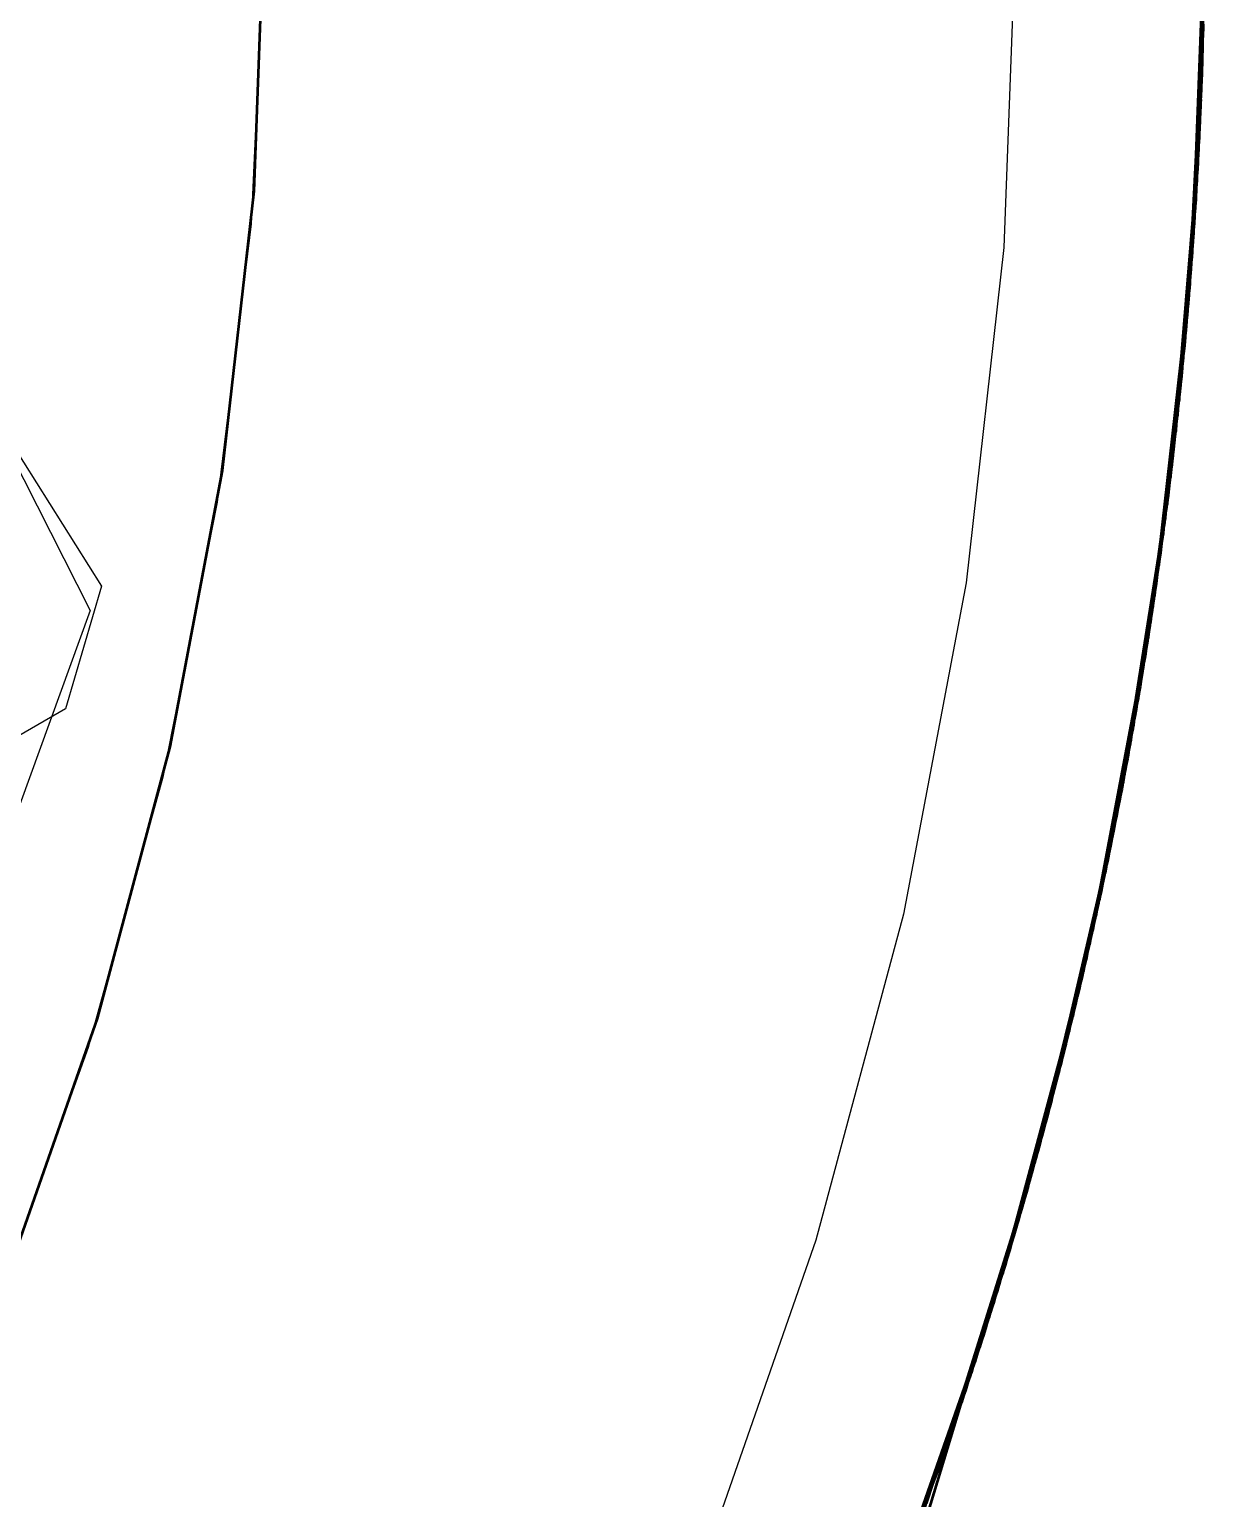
# Model space of a CAD drawing. Header units: millimetres. Extents: x 0 to 420, y 0 to 297.
# Drawn here: x 198.25 to 199.5, y 265.31 to 266.873 of the extents above; entities that cross this region are included whole.
import ezdxf

# ---------------------------------------------------------------- set-up
doc = ezdxf.new("R2010")
doc.units = ezdxf.units.MM
doc.linetypes.add('DASHED', pattern=[1.524, 1.27, -0.254])
doc.layers.add('HIDDEN', color=8, linetype='DASHED', lineweight=25)
doc.layers.add('VISIBLE', color=7, linetype='CONTINUOUS', lineweight=50)

msp = doc.modelspace()

# ---------------------------------------------------------------- linework, layer by layer
at = {"layer": 'HIDDEN'}
for points in [[(199.49662, 267.18387), (199.49825, 266.86772)], [(199.49702, 267.1725), (199.49794, 266.85635)], [(199.49704, 267.17024), (199.49791, 266.86227)], [(199.49723, 267.16636), (199.49776, 266.8502)], [(199.49778, 267.14886), (199.4972, 266.83271)], [(199.4976, 267.155), (199.49741, 266.83885)], [(199.49757, 267.15392), (199.49743, 266.84588)], [(199.49815, 267.13195), (199.49463, 266.77063)], [(199.49827, 267.13134), (199.49658, 266.81519)], [(199.49811, 267.1375), (199.49681, 266.82135)], [(199.49805, 267.13744), (199.4969, 266.82939)], [(199.49796, 267.14271), (199.49699, 266.82655)], [(199.49769, 267.14353), (199.49734, 266.86666)], [(199.4987, 267.11383), (199.4959, 266.79768)], [(199.49856, 267.11998), (199.49615, 266.80383)], [(199.49847, 267.12119), (199.49631, 266.81303)], [(199.49843, 267.12519), (199.49635, 266.80904)], [(199.49837, 267.12492), (199.49645, 266.81514)], [(199.49813, 267.12734), (199.49691, 266.8583)], [(199.49885, 267.10768), (199.49566, 266.79154)], [(199.49878, 267.09838), (199.49567, 266.79665)], [(199.49876, 267.10863), (199.49581, 266.79863)], [(199.49919, 267.09017), (199.49489, 266.77405)], [(199.49909, 267.09207), (199.49516, 266.78441)], [(199.49907, 267.09632), (199.49517, 266.78019)], [(199.49948, 267.07266), (199.49407, 266.75655)], [(199.49938, 267.0788), (199.49437, 266.76269)], [(199.49936, 267.0758), (199.49442, 266.76791)], [(199.49907, 267.08206), (199.49509, 266.78847)], [(199.4997, 267.05516), (199.49319, 266.73907)], [(199.49963, 267.0613), (199.49351, 266.7452)], [(199.49959, 267.05943), (199.49363, 266.75153)], [(199.49932, 267.0657), (199.49451, 266.7803)], [(199.49815, 267.06351), (199.49649, 266.85019)], [(199.49985, 267.03763), (199.49224, 266.72157)], [(199.49981, 267.04379), (199.49258, 266.72772)], [(199.49975, 267.04302), (199.49278, 266.735)], [(199.49951, 267.04912), (199.49393, 266.77224)], [(199.49996, 267.02012), (199.49124, 266.70408)], [(199.49994, 267.02627), (199.4916, 266.71022)], [(199.49987, 267.02674), (199.49188, 266.71867)], [(199.4999, 267.03148), (199.49189, 266.71542)], [(199.49964, 267.0329), (199.49334, 266.76391)], [(199.49999, 267.00876), (199.49055, 266.69274)], [(199.49999, 267.01397), (199.49087, 266.69794)], [(199.49993, 267.01015), (199.49094, 266.70231)], [(199.49992, 267.01419), (199.49111, 266.70425)], [(199.49972, 267.0163), (199.49277, 266.75583)], [(199.3, 266.99999), (199.28658, 266.64129)], [(199.3, 266.99999), (199.28658, 266.64129)], [(199.5, 266.99999), (199.48602, 266.62634)], [(199.48602, 266.62634), (199.5, 266.99999)], [(199.4861, 266.62836), (199.5, 266.99992)], [(199.5, 266.99645), (199.48978, 266.68046)], [(199.49994, 266.99759), (199.49013, 266.68806)], [(199.5, 267.0026), (199.49017, 266.6866)], [(199.49996, 266.97894), (199.48863, 266.66298)], [(199.49998, 266.98508), (199.48904, 266.66911)], [(199.4999, 266.98132), (199.48914, 266.67363)], [(199.49973, 266.98761), (199.48993, 266.68593)], [(198.49984, 266.96428), (198.48606, 266.66632)], [(199.49985, 266.96143), (199.48742, 266.64552)], [(199.4999, 266.96757), (199.48786, 266.65165)], [(199.49982, 266.96491), (199.48805, 266.65728)], [(199.49967, 266.97123), (199.48917, 266.6778)], [(199.49968, 266.94391), (199.48614, 266.62804)], [(199.49975, 266.95006), (199.4866, 266.63418)], [(199.49967, 266.94853), (199.48689, 266.64076)], [(199.49954, 266.95469), (199.48842, 266.66974)], [(199.49833, 266.95281), (199.49359, 266.79478)], [(199.49946, 266.9264), (199.48481, 266.61058)], [(199.49955, 266.93255), (199.48529, 266.61671)], [(199.49948, 266.93227), (199.48568, 266.62443)], [(199.49937, 266.93846), (199.48764, 266.66147)], [(199.49928, 266.91504), (199.48391, 266.59925)], [(199.49937, 266.92025), (199.48434, 266.60445)], [(199.49923, 266.91571), (199.48442, 266.60805)], [(199.49914, 266.92182), (199.48689, 266.65342)], [(199.49895, 266.89751), (199.48248, 266.58179)], [(199.49905, 266.90273), (199.48291, 266.58698)], [(199.49892, 266.89942), (199.48311, 266.59171)], [(199.499, 266.90314), (199.48335, 266.59384)], [(199.49916, 266.90888), (199.48341, 266.59312)], [(199.49885, 266.90557), (199.48612, 266.64512)], [(199.49869, 266.88522), (199.48144, 266.56953)], [(199.49882, 266.89136), (199.48196, 266.57565)], [(199.49866, 266.88688), (199.48197, 266.57738)], [(199.49825, 266.86772), (199.4799, 266.5521)], [(199.49841, 266.87386), (199.48045, 266.55822)], [(199.49826, 266.8704), (199.48069, 266.56314)], [(199.49823, 266.87675), (199.48175, 266.57541)], [(199.49776, 266.8502), (199.4783, 266.53465)], [(199.49794, 266.85635), (199.47887, 266.54077)], [(199.49781, 266.85409), (199.47921, 266.54664)], [(199.4978, 266.86029), (199.48081, 266.56733)], [(199.4972, 266.83271), (199.47664, 266.51722)], [(199.49741, 266.83885), (199.47723, 266.52333)], [(199.49731, 266.8378), (199.4777, 266.53032)], [(199.49732, 266.84401), (199.47986, 266.55913)], [(199.49681, 266.82135), (199.47553, 266.50591)], [(199.49699, 266.82655), (199.47604, 266.51109)], [(199.49674, 266.82127), (199.47613, 266.51394)], [(199.49677, 266.82738), (199.47893, 266.55111)], [(199.49615, 266.80383), (199.47377, 266.48847)], [(199.49635, 266.80904), (199.4743, 266.49366)], [(199.49613, 266.80503), (199.4745, 266.49764)], [(199.49628, 266.80874), (199.47478, 266.49975)], [(199.49658, 266.81519), (199.47491, 266.49978)], [(199.49618, 266.81118), (199.47797, 266.5428)], [(199.49566, 266.79154), (199.4725, 266.47624)], [(199.49563, 266.79247), (199.4731, 266.48332)], [(199.4959, 266.79768), (199.47313, 266.48235)], [(199.49489, 266.77405), (199.47063, 266.45883)], [(199.49517, 266.78019), (199.47129, 266.46494)], [(199.49492, 266.77596), (199.47155, 266.46915)], [(199.495, 266.7823), (199.47283, 266.48134)], [(199.49437, 266.76484), (199.46437, 266.4054)], [(199.49407, 266.75655), (199.4687, 266.44141)], [(199.49437, 266.76269), (199.46939, 266.44752)], [(199.49416, 266.75969), (199.46976, 266.4527)], [(199.49426, 266.76593), (199.47174, 266.47326)], [(199.49319, 266.73907), (199.46671, 266.42402)], [(199.49351, 266.7452), (199.46743, 266.43012)], [(199.49335, 266.74337), (199.46794, 266.4364)], [(199.49348, 266.74962), (199.47064, 266.46511)], [(199.49218, 266.74756), (199.47703, 266.5347)], [(199.49258, 266.72772), (199.46539, 266.41273)], [(199.49247, 266.72694), (199.46605, 266.41997)], [(199.49262, 266.73302), (199.46956, 266.45711)], [(199.4916, 266.71022), (199.46331, 266.39533)], [(199.49189, 266.71542), (199.46393, 266.40051)], [(199.49156, 266.71069), (199.46412, 266.40374)], [(199.49224, 266.72157), (199.46466, 266.40662)], [(199.49172, 266.71684), (199.46844, 266.44882)], [(199.49055, 266.69274), (199.46116, 266.37795)], [(199.49087, 266.69794), (199.46181, 266.38312)], [(199.49058, 266.69416), (199.46215, 266.38748)], [(199.49082, 266.69816), (199.46245, 266.38942)], [(199.49124, 266.70408), (199.46256, 266.38922)], [(199.49076, 266.70032), (199.46735, 266.44077)], [(199.48978, 266.68046), (199.45961, 266.36575)], [(199.49017, 266.6866), (199.46039, 266.37185)], [(199.48979, 266.68161), (199.46044, 266.37329)], [(198.48606, 266.66632), (198.45011, 266.37022)], [(199.48863, 266.66298), (199.45736, 266.34838)], [(199.48904, 266.66911), (199.45816, 266.35447)], [(199.48873, 266.66537), (199.45854, 266.35894)], [(199.48895, 266.67164), (199.46011, 266.3712)], [(199.48742, 266.64552), (199.45505, 266.33103)], [(199.48786, 266.65165), (199.45587, 266.33711)], [(199.48761, 266.64903), (199.45641, 266.34269)], [(199.48785, 266.65532), (199.45883, 266.36311)], [(199.28658, 266.64129), (199.24639, 266.28459)], [(199.28658, 266.64129), (199.24639, 266.28459)], [(199.4866, 266.63418), (199.45351, 266.31976)], [(199.48642, 266.63265), (199.45421, 266.32629)], [(199.48668, 266.63877), (199.45757, 266.35512)], [(199.48535, 266.63696), (199.47065, 266.47969)], [(199.48602, 266.62634), (199.44416, 266.25478)], [(199.44416, 266.25478), (199.48602, 266.62634)], [(199.44418, 266.25502), (199.4856, 266.62258)], [(199.48529, 266.61671), (199.4511, 266.30241)], [(199.48521, 266.61645), (199.45197, 266.31007)], [(199.48614, 266.62804), (199.45267, 266.31366)], [(199.48549, 266.62261), (199.45627, 266.34688)], [(199.48391, 266.59925), (199.44863, 266.28507)], [(199.48434, 266.60445), (199.44937, 266.29023)], [(199.4839, 266.59991), (199.44969, 266.29383)], [(199.48481, 266.61058), (199.45024, 266.29632)], [(199.4842, 266.60605), (199.45501, 266.33889)], [(199.48291, 266.58698), (199.44685, 266.27289)], [(199.48257, 266.58365), (199.44734, 266.2776)], [(199.48288, 266.58739), (199.44772, 266.2797)], [(199.48341, 266.59312), (199.44774, 266.27898)], [(199.48289, 266.5898), (199.45372, 266.33069)], [(199.48144, 266.56953), (199.44428, 266.25557)], [(199.48196, 266.57565), (199.44518, 266.26164)], [(199.48151, 266.57119), (199.44531, 266.26338)], [(199.48248, 266.58179), (199.44609, 266.26773)], [(199.4799, 266.5521), (199.44164, 266.23827)], [(199.48045, 266.55822), (199.44257, 266.24434)], [(199.48008, 266.55481), (199.44312, 266.2492)], [(199.48045, 266.56113), (199.44496, 266.26143)], [(199.47887, 266.54077), (199.43989, 266.22703)], [(199.4786, 266.53853), (199.4406, 266.23282)], [(199.47897, 266.54467), (199.44351, 266.25345)], [(199.47723, 266.52333), (199.43716, 266.20973)], [(199.47707, 266.52232), (199.43806, 266.21665)], [(199.4783, 266.53465), (199.43893, 266.22095)], [(199.47747, 266.52849), (199.44204, 266.24529)], [(199.47553, 266.50591), (199.43435, 266.19244)], [(199.47604, 266.51109), (199.4352, 266.19758)], [(199.47546, 266.50582), (199.43546, 266.20044)], [(199.47664, 266.51722), (199.43618, 266.20366)], [(199.47587, 266.51193), (199.4406, 266.23733)], [(199.4743, 266.49366), (199.43235, 266.18029)], [(199.47382, 266.48963), (199.43281, 266.18426)], [(199.4742, 266.49334), (199.43322, 266.18636)], [(199.47491, 266.49978), (199.43335, 266.18637)], [(199.47426, 266.49578), (199.43912, 266.22912)], [(199.4725, 266.47624), (199.42946, 266.16302)], [(199.47313, 266.48235), (199.43047, 266.16908)], [(199.47252, 266.47715), (199.43051, 266.17007)], [(199.47377, 266.48847), (199.43149, 266.17515)], [(198.21093, 266.46006), (198.315, 266.25513)], [(198.21148, 266.46421), (198.32679, 266.2809)], [(199.47063, 266.45883), (199.42649, 266.14577)], [(199.47129, 266.46494), (199.42754, 266.15183)], [(199.47078, 266.46076), (199.42806, 266.15599)], [(199.47127, 266.46709), (199.43011, 266.16811)], [(199.46939, 266.44752), (199.42454, 266.13457)], [(199.46899, 266.44454), (199.42523, 266.13967)], [(199.46949, 266.45073), (199.42852, 266.16015)], [(199.46743, 266.43012), (199.42148, 266.11732)], [(199.46715, 266.42834), (199.42238, 266.12353)], [(199.4687, 266.44141), (199.42347, 266.12851)], [(199.46767, 266.43454), (199.4269, 266.15205)], [(199.46625, 266.43261), (199.43767, 266.22107)], [(199.46539, 266.41273), (199.41835, 266.10009)], [(199.46524, 266.41195), (199.41947, 266.10729)], [(199.46671, 266.42402), (199.42038, 266.11127)], [(199.46576, 266.41801), (199.42532, 266.14414)], [(199.46375, 266.39953), (199.40683, 266.03948)], [(199.46331, 266.39533), (199.41517, 266.08286)], [(199.46393, 266.40051), (199.41612, 266.08799)], [(199.46329, 266.39579), (199.41652, 266.0912)], [(199.46466, 266.40662), (199.41723, 266.09404)], [(199.46385, 266.40191), (199.42367, 266.13594)], [(199.46181, 266.38312), (199.4129, 266.07077)], [(199.46127, 266.3794), (199.41352, 266.0751)], [(199.46176, 266.38333), (199.41394, 266.07703)], [(199.46256, 266.38922), (199.41403, 266.07681)], [(199.46185, 266.38555), (199.42208, 266.12795)], [(198.45011, 266.37022), (198.3922, 266.07761)], [(199.45961, 266.36575), (199.40961, 266.05357)], [(199.46039, 266.37185), (199.41077, 266.05961)], [(199.4597, 266.36691), (199.41091, 266.06102)], [(199.46116, 266.37795), (199.41193, 266.06565)], [(199.45736, 266.34838), (199.40627, 266.03638)], [(199.45816, 266.35447), (199.40745, 266.04241)], [(199.45761, 266.35076), (199.40811, 266.04681)], [(199.45822, 266.35697), (199.41046, 266.05899)], [(199.45587, 266.33711), (199.40407, 266.02523)], [(199.45546, 266.33456), (199.40495, 266.03072)], [(199.4561, 266.34079), (199.40867, 266.05097)], [(199.45351, 266.31976), (199.40062, 266.00806)], [(199.45324, 266.31824), (199.40173, 266.01452)], [(199.45505, 266.33103), (199.40286, 266.01921)], [(199.45388, 266.32431), (199.4069, 266.04307)], [(199.45244, 266.32256), (199.42784, 266.16666)], [(199.4511, 266.30241), (199.39712, 265.99089)], [(199.451, 266.30215), (199.39847, 265.99848)], [(199.45267, 266.31366), (199.39939, 266.00203)], [(199.45167, 266.30827), (199.40508, 266.03491)], [(199.44937, 266.29023), (199.39462, 265.97885)], [(199.44866, 266.28574), (199.39516, 265.98242)], [(199.45024, 266.29632), (199.39587, 265.98487)], [(199.44935, 266.29186), (199.40331, 266.02699)], [(198.32679, 266.2809), (198.28852, 266.15055)], [(199.24639, 266.28459), (199.17966, 265.93189)], [(199.24639, 266.28459), (199.17966, 265.93189)], [(199.44685, 266.27289), (199.39101, 265.96171)], [(199.44774, 266.27898), (199.39228, 265.96773)], [(199.44685, 266.2733), (199.3923, 265.96844)], [(199.44863, 266.28507), (199.39355, 265.97375)], [(199.447, 266.27568), (199.40151, 266.01894)], [(198.315, 266.25513), (198.22983, 266.02027)], [(199.44416, 266.25478), (199.37464, 265.88739)], [(199.37464, 265.88739), (199.44416, 266.25478)], [(199.44428, 266.25557), (199.38735, 265.94458)], [(199.44518, 266.26164), (199.38864, 265.95059)], [(199.44446, 266.25722), (199.38887, 265.95232)], [(199.44609, 266.26773), (199.38992, 265.9566)], [(199.44629, 266.26955), (199.3918, 265.96638)], [(199.3754, 265.89141), (199.44364, 266.25206)], [(199.44257, 266.24434), (199.38494, 265.93348)], [(199.442, 266.241), (199.38578, 265.93827)], [(199.44276, 266.24725), (199.38839, 265.9504)], [(199.43989, 266.22703), (199.38117, 265.91638)], [(199.43948, 266.22481), (199.38223, 265.92208)], [(199.44164, 266.23827), (199.38362, 265.92748)], [(199.44024, 266.23088), (199.38646, 265.94253)], [(199.43716, 266.20973), (199.37734, 265.89928)], [(199.43693, 266.20873), (199.37868, 265.90612)], [(199.43893, 266.22095), (199.37982, 265.91037)], [(199.43772, 266.21485), (199.38446, 265.93446)], [(199.43435, 266.19244), (199.37345, 265.8822)], [(199.4352, 266.19758), (199.37462, 265.88728)], [(199.43428, 266.19235), (199.37507, 265.89013)], [(199.43618, 266.20366), (199.37598, 265.89328)], [(199.43508, 266.19845), (199.38252, 265.92659)], [(199.43235, 266.18029), (199.37069, 265.87021)], [(199.43162, 266.17627), (199.37139, 265.87414)], [(199.43223, 266.17997), (199.37194, 265.8762)], [(199.43335, 266.18637), (199.37207, 265.87621)], [(199.43244, 266.18238), (199.38053, 265.91853)], [(199.42946, 266.16302), (199.36671, 265.85316)], [(199.43047, 266.16908), (199.3681, 265.85914)], [(199.42954, 266.16392), (199.3682, 265.86014)], [(199.43149, 266.17515), (199.3695, 265.86513)], [(198.28852, 266.15055), (198.12991, 266.05847)], [(199.42649, 266.14577), (199.36266, 265.83613)], [(199.42754, 266.15183), (199.36409, 265.8421)], [(199.42677, 266.14772), (199.36486, 265.8462)], [(199.42765, 266.154), (199.36769, 265.85821)], [(199.42454, 266.13457), (199.36, 265.82507)], [(199.42395, 266.13161), (199.36101, 265.83009)], [(199.42483, 266.13772), (199.3656, 265.85038)], [(199.42148, 266.11732), (199.35586, 265.80805)], [(199.4211, 266.11559), (199.35715, 265.81417)], [(199.42347, 266.12851), (199.35854, 265.81909)], [(199.42201, 266.12172), (199.36346, 265.84237)], [(199.42047, 266.11994), (199.37856, 265.91054)], [(199.41835, 266.10009), (199.35164, 265.79105)], [(199.41814, 266.09931), (199.35322, 265.79819)], [(199.42038, 266.11127), (199.35438, 265.80208)], [(199.41905, 266.10534), (199.36138, 265.83457)], [(199.41517, 266.08286), (199.34738, 265.77406)], [(199.41612, 266.08799), (199.34865, 265.77911)], [(199.41518, 266.08329), (199.34925, 265.7823)], [(199.41723, 266.09404), (199.35015, 265.78508)], [(199.41612, 266.08937), (199.35923, 265.82651)], [(198.3922, 266.07761), (198.31264, 265.79014)], [(199.4129, 266.07077), (199.34436, 265.76214)], [(199.41214, 266.06711), (199.34524, 265.76643)], [(199.41287, 266.07096), (199.34579, 265.76834)], [(199.41403, 266.07681), (199.34587, 265.76809)], [(199.4131, 266.07323), (199.35712, 265.81861)], [(199.40961, 266.05357), (199.33999, 265.74518)], [(199.41077, 266.05961), (199.34153, 265.75113)], [(199.40978, 266.05475), (199.34174, 265.7525)], [(199.41193, 266.06565), (199.34306, 265.75708)], [(199.40648, 266.03763), (199.32284, 265.68083)], [(199.40627, 266.03638), (199.33556, 265.72823)], [(199.40745, 266.04241), (199.33712, 265.73418)], [(199.40667, 266.03874), (199.33805, 265.73849)], [(199.40767, 266.04487), (199.34117, 265.75053)], [(199.40407, 266.02523), (199.33266, 265.71724)], [(199.40351, 266.02274), (199.33388, 265.72263)], [(199.40453, 266.02888), (199.33887, 265.74261)], [(199.40062, 266.00806), (199.32813, 265.70033)], [(199.40025, 266.00655), (199.32965, 265.7067)], [(199.40286, 266.01921), (199.33107, 265.71131)], [(199.40127, 266.01256), (199.33661, 265.73484)], [(199.39971, 266.01087), (199.36534, 265.85695)], [(199.39712, 265.99089), (199.32355, 265.68341)], [(199.39699, 265.99062), (199.32538, 265.6909)], [(199.39939, 266.00203), (199.32652, 265.69439)], [(199.39805, 265.99669), (199.33427, 265.72681)], [(199.39355, 265.97375), (199.31891, 265.66652)], [(199.39462, 265.97885), (199.3203, 265.67155)], [(199.39363, 265.97445), (199.32107, 265.67509)], [(199.39587, 265.98487), (199.32192, 265.67748)], [(199.39471, 265.98052), (199.332, 265.71899)], [(199.39101, 265.96171), (199.31561, 265.65468)], [(199.39023, 265.95837), (199.3167, 265.65929)], [(199.39228, 265.96773), (199.31726, 265.6606)], [(199.39104, 265.96212), (199.31732, 265.66129)], [(199.39133, 265.96445), (199.32971, 265.71112)], [(199.38735, 265.94458), (199.31087, 265.63781)], [(199.38864, 265.95059), (199.31254, 265.64373)], [(199.38763, 265.94621), (199.31289, 265.64545)], [(199.38992, 265.9566), (199.3142, 265.64965)], [(199.17966, 265.93189), (199.08675, 265.58517)], [(199.17966, 265.93189), (199.08675, 265.58517)], [(199.38362, 265.92748), (199.30607, 265.62098)], [(199.38494, 265.93348), (199.30777, 265.62689)], [(199.38416, 265.93023), (199.3089, 265.63157)], [(199.38531, 265.93639), (199.31229, 265.64355)], [(199.38117, 265.91638), (199.30292, 265.61006)], [(199.38061, 265.91418), (199.30434, 265.61567)], [(199.38175, 265.92017), (199.30986, 265.63583)], [(199.37734, 265.89928), (199.29803, 265.59323)], [(199.37705, 265.8983), (199.29979, 265.59996)], [(199.37982, 265.91037), (199.3012, 265.60415)], [(199.37822, 265.90435), (199.30735, 265.62788)], [(199.37464, 265.88739), (199.27787, 265.52622)], [(199.27787, 265.52622), (199.37464, 265.88739)], [(199.27846, 265.52844), (199.37424, 265.88588)], [(199.37345, 265.8822), (199.29307, 265.57644)], [(199.37462, 265.88728), (199.29455, 265.58143)], [(199.37337, 265.88213), (199.29518, 265.58424)], [(199.37598, 265.89328), (199.29629, 265.58733)], [(199.37456, 265.88818), (199.30491, 265.62013)], [(199.3695, 265.86513), (199.28805, 265.55965)], [(199.37069, 265.87021), (199.28955, 265.56465)], [(199.36969, 265.86621), (199.2905, 265.56852)], [(199.37055, 265.86989), (199.29117, 265.57054)], [(199.37207, 265.87621), (199.29131, 265.57054)], [(199.3709, 265.87225), (199.30243, 265.61226)], [(199.36671, 265.85316), (199.2845, 265.54788)], [(199.3681, 265.85914), (199.28627, 265.55376)], [(199.36684, 265.85405), (199.28644, 265.55477)], [(199.36266, 265.83613), (199.27938, 265.53114)], [(199.36409, 265.8421), (199.28119, 265.53701)], [(199.36307, 265.83809), (199.2822, 265.54101)], [(199.36434, 265.84428), (199.2858, 265.55287)], [(199.35854, 265.81909), (199.2742, 265.5144)], [(199.36, 265.82507), (199.27603, 265.52027)], [(199.35922, 265.82215), (199.27735, 265.52518)], [(199.36048, 265.82816), (199.28322, 265.5452)], [(199.35438, 265.80208), (199.26897, 265.49768)], [(199.35586, 265.80805), (199.27082, 265.50355)], [(199.35537, 265.80636), (199.27249, 265.50955)], [(199.35666, 265.8124), (199.28058, 265.53731)], [(199.35503, 265.81077), (199.29995, 265.60438)], [(198.31264, 265.79014), (198.21189, 265.50939)], [(199.35164, 265.79105), (199.26554, 265.48685)], [(199.35138, 265.79027), (199.26757, 265.49389)], [(199.35268, 265.79625), (199.278, 265.52965)], [(199.34738, 265.77406), (199.26021, 265.47015)], [(199.34865, 265.77911), (199.2618, 265.47512)], [(199.34741, 265.77445), (199.2626, 265.47826)], [(199.35015, 265.78508), (199.26367, 265.48098)], [(199.34873, 265.78047), (199.27535, 265.52177)], [(199.34306, 265.75708), (199.25483, 265.45349)], [(199.34436, 265.76214), (199.25644, 265.45845)], [(199.34337, 265.75855), (199.2576, 265.4627)], [(199.34433, 265.76232), (199.25827, 265.46456)], [(199.34587, 265.76809), (199.25832, 265.46429)], [(199.34472, 265.76461), (199.27274, 265.51398)], [(199.33999, 265.74518), (199.25101, 265.44181)], [(199.34153, 265.75113), (199.25292, 265.44765)], [(199.34023, 265.74637), (199.25321, 265.44896)], [(199.33556, 265.72823), (199.24551, 265.42517)], [(199.33712, 265.73418), (199.24745, 265.43101)], [(199.33611, 265.73057), (199.24864, 265.43521)], [(199.33749, 265.73659), (199.25253, 265.44707)], [(199.33107, 265.71131), (199.23997, 265.40856)], [(199.33266, 265.71724), (199.24193, 265.41439)], [(199.33195, 265.71482), (199.24348, 265.41966)], [(199.33335, 265.72086), (199.24972, 265.43929)], [(199.32652, 265.69439), (199.23436, 265.39196)], [(199.32813, 265.70033), (199.23634, 265.39779)], [(199.32766, 265.69883), (199.23648, 265.3982)], [(199.32907, 265.70477), (199.24697, 265.43167)], [(199.3274, 265.70315), (199.28339, 265.5518)], [(199.3219, 265.67778), (199.21285, 265.32995)], [(199.32192, 265.67748), (199.2287, 265.37538)], [(199.32355, 265.68341), (199.2307, 265.3812)], [(199.3234, 265.68313), (199.23119, 265.38267)], [(199.32484, 265.68912), (199.24414, 265.42381)], [(199.31726, 265.6606), (199.22299, 265.35883)], [(199.31891, 265.66652), (199.225, 265.36463)], [(199.31904, 265.66725), (199.22586, 265.36714)], [(199.3203, 265.67155), (199.22671, 265.36956)], [(199.3205, 265.67325), (199.24136, 265.41611)], [(199.3142, 265.64965), (199.21924, 265.34809)], [(199.31462, 265.65136), (199.22049, 265.35165)], [(199.31561, 265.65468), (199.22097, 265.35303)], [(199.31567, 265.65511), (199.2218, 265.3554)], [(199.3161, 265.65736), (199.2386, 265.40846)], [(199.30832, 265.62977), (199.21505, 265.33617)], [(199.31087, 265.63781), (199.21516, 265.33649)], [(199.31126, 265.63942), (199.21637, 265.33992)], [(199.31254, 265.64373), (199.21721, 265.34229)], [(199.30607, 265.62098), (199.20931, 265.31999)], [(199.30374, 265.61378), (199.20957, 265.32071)], [(199.3068, 265.62372), (199.2109, 265.32445)], [(199.30777, 265.62689), (199.21138, 265.32578)], [(199.3012, 265.60415), (199.20339, 265.3035)], [(199.30223, 265.60789), (199.20538, 265.30901)], [(199.30292, 265.61006), (199.20548, 265.30929)], [(199.29922, 265.59822), (199.21102, 265.32678)], [(199.08675, 265.58517), (198.9682, 265.24636)], [(199.08675, 265.58517), (198.9682, 265.24636)], [(199.29629, 265.58733), (199.19742, 265.28703)], [(199.29803, 265.59323), (199.19953, 265.29281)], [(199.29767, 265.59226), (199.19979, 265.29357)], [(199.29456, 265.58237), (199.20809, 265.31918)], [(199.29131, 265.57054), (199.19139, 265.27059)], [(199.29307, 265.57644), (199.19352, 265.27636)], [(199.29299, 265.5764), (199.19417, 265.27815)], [(199.29455, 265.58143), (199.19532, 265.28125)], [(199.28988, 265.56664), (199.20513, 265.31153)], [(199.28627, 265.55376), (199.1853, 265.25416)], [(199.28805, 265.55965), (199.18744, 265.25992)], [(199.28829, 265.56067), (199.1885, 265.26277)], [(199.28955, 265.56465), (199.18926, 265.26482)], [(199.28939, 265.56434), (199.18988, 265.26649)], [(199.28119, 265.53701), (199.17917, 265.23776)], [(199.28158, 265.53917), (199.18277, 265.24739)], [(199.2845, 265.54788), (199.18316, 265.2484)], [(199.28469, 265.54876), (199.18417, 265.25111)], [(199.27787, 265.52622), (199.15437, 265.17329)], [(199.15437, 265.17329), (199.27787, 265.52622)], [(199.15437, 265.17329), (199.27676, 265.52306)], [(199.27603, 265.52027), (199.17296, 265.22139)], [(199.27938, 265.53114), (199.17699, 265.23202)], [(199.2767, 265.52329), (199.17701, 265.23204)], [(199.27992, 265.53311), (199.1784, 265.23575)], [(199.2742, 265.5144), (199.17076, 265.21564)], [(199.27189, 265.50783), (199.17117, 265.21671)], [(199.27507, 265.5174), (199.17259, 265.22042)], [(199.27018, 265.50635), (199.20215, 265.3038)], [(199.26897, 265.49768), (199.16449, 265.19928)], [(199.27082, 265.50355), (199.1667, 265.20502)], [(199.27023, 265.50189), (199.16672, 265.20509)], [(199.26691, 265.49199), (199.17551, 265.23059)], [(199.2618, 265.47512), (199.15591, 265.17723)], [(199.26367, 265.48098), (199.15815, 265.18296)], [(199.26554, 265.48685), (199.16038, 265.18869)], [(199.26523, 265.48608), (199.16081, 265.18978)], [(199.26196, 265.47644), (199.17239, 265.22293)], [(199.25644, 265.45845), (199.1495, 265.16093)], [(199.25642, 265.45863), (199.15029, 265.16293)], [(199.25832, 265.46429), (199.15176, 265.16664)], [(199.26021, 265.47015), (199.15401, 265.17237)], [(199.26026, 265.47051), (199.15484, 265.1745)], [(199.25697, 265.46092), (199.16928, 265.2153)], [(199.25101, 265.44181), (199.14303, 265.14467)], [(199.25134, 265.44301), (199.14424, 265.14768)], [(199.25292, 265.44765), (199.14531, 265.15037)], [(199.25483, 265.45349), (199.14758, 265.15607)], [(199.25523, 265.45494), (199.14883, 265.15923)], [(199.24621, 265.42747), (199.13814, 265.13246)], [(199.24745, 265.43101), (199.1388, 265.13411)], [(199.24796, 265.43335), (199.14277, 265.14399)], [(199.24107, 265.41203), (199.13198, 265.11725)], [(199.24193, 265.41439), (199.13224, 265.11787)], [(199.24551, 265.42517), (199.1365, 265.1284)], [(199.24285, 265.41794), (199.13665, 265.12877)], [(199.23634, 265.39779), (199.12561, 265.10165)], [(199.23648, 265.3982), (199.12578, 265.10205)], [(199.23997, 265.40856), (199.12992, 265.11217)], [(199.23578, 265.40063), (199.18231, 265.2524)], [(199.2307, 265.3812), (199.11893, 265.08545)], [(199.23119, 265.38267), (199.11952, 265.08689)], [(199.23436, 265.39196), (199.12327, 265.09597)], [(199.23234, 265.38678), (199.13504, 265.12712)], [(199.225, 265.36463), (199.1122, 265.06928)], [(199.22586, 265.36714), (199.11322, 265.07173)], [(199.22671, 265.36956), (199.11422, 265.0741)], [(199.2287, 265.37538), (199.11657, 265.07977)], [(199.22703, 265.37129), (199.13177, 265.11958)], [(199.21924, 265.34809), (199.10541, 265.05314)], [(199.22049, 265.35165), (199.10688, 265.05661)], [(199.22097, 265.35303), (199.10744, 265.05796)], [(199.2218, 265.3554), (199.10842, 265.06027)], [(199.22299, 265.35883), (199.10983, 265.06362)], [(199.22161, 265.35565), (199.12855, 265.11217)], [(199.21505, 265.33617), (199.10047, 265.04151)], [(199.21516, 265.33649), (199.1006, 265.04182)], [(199.21637, 265.33992), (199.10203, 265.04517)], [(199.21721, 265.34229), (199.10301, 265.04749)], [(199.21285, 265.32995), (199.07746, 264.98832)], [(199.20931, 265.31999), (199.09372, 265.02572)], [(199.20957, 265.32071), (199.09403, 265.02642)], [(199.2109, 265.32445), (199.09558, 265.03007)], [(199.21138, 265.32578), (199.09615, 265.03137)]]:
    msp.add_lwpolyline(points, dxfattribs=at)
at = {"layer": 'VISIBLE'}
for points in [[(198.5, 266.99999), (198.48882, 266.70107)], [(199.49895, 266.89733), (199.48246, 266.5816)], [(199.49819, 266.88294), (199.49827, 266.8685)], [(199.49734, 266.86666), (199.49731, 266.8357)], [(199.49777, 266.87473), (199.49781, 266.8521)], [(199.49827, 266.8685), (199.4978, 266.86029)], [(199.49838, 266.87246), (199.49826, 266.8704)], [(199.49834, 266.87881), (199.49838, 266.87246)], [(199.49649, 266.85019), (199.49612, 266.80291)], [(199.49691, 266.8583), (199.49673, 266.81931)], [(199.49781, 266.8521), (199.49732, 266.84401)], [(199.49793, 266.85607), (199.49781, 266.85409)], [(199.49791, 266.86227), (199.49793, 266.85607)], [(199.49731, 266.8357), (199.49677, 266.82738)], [(199.49743, 266.83967), (199.49731, 266.8378)], [(199.49743, 266.84588), (199.49743, 266.83967)], [(199.49673, 266.81931), (199.49618, 266.81118)], [(199.49688, 266.82328), (199.49674, 266.82127)], [(199.4969, 266.82939), (199.49688, 266.82328)], [(199.49612, 266.80291), (199.49218, 266.74756)], [(199.49626, 266.80688), (199.49613, 266.80503)], [(199.49631, 266.81303), (199.49626, 266.80688)], [(199.49642, 266.81085), (199.49628, 266.80874)], [(199.49645, 266.81514), (199.49642, 266.81085)], [(199.49359, 266.79478), (199.49052, 266.69218)], [(199.49509, 266.78847), (199.49489, 266.77409)], [(199.49561, 266.79048), (199.495, 266.7823)], [(199.49567, 266.79665), (199.49561, 266.79048)], [(199.49577, 266.79445), (199.49563, 266.79247)], [(199.49581, 266.79863), (199.49577, 266.79445)], [(199.49393, 266.77224), (199.49331, 266.74132)], [(199.49451, 266.7803), (199.49413, 266.7577)], [(199.49489, 266.77409), (199.49426, 266.76593)], [(199.49463, 266.77063), (199.4946, 266.76758)], [(199.49508, 266.77806), (199.49492, 266.77596)], [(199.49516, 266.78441), (199.49508, 266.77806)], [(199.49277, 266.75583), (199.4915, 266.70856)], [(199.49334, 266.76391), (199.49243, 266.72494)], [(199.49413, 266.7577), (199.49348, 266.74962)], [(199.49432, 266.76167), (199.49416, 266.75969)], [(199.49442, 266.76791), (199.49432, 266.76167)], [(199.4946, 266.76758), (199.49437, 266.76484)], [(199.49331, 266.74132), (199.49262, 266.73302)], [(199.49351, 266.74528), (199.49335, 266.74337)], [(199.49363, 266.75153), (199.49351, 266.74528)], [(199.49243, 266.72494), (199.49172, 266.71684)], [(199.49264, 266.72891), (199.49247, 266.72694)], [(199.49278, 266.735), (199.49264, 266.72891)], [(199.4915, 266.70856), (199.49076, 266.70032)], [(199.49172, 266.71252), (199.49156, 266.71069)], [(199.49188, 266.71867), (199.49172, 266.71252)], [(198.48882, 266.70107), (198.45532, 266.40382)], [(199.49052, 266.69218), (199.48535, 266.63696)], [(199.49076, 266.69614), (199.49058, 266.69416)], [(199.49094, 266.70231), (199.49076, 266.69614)], [(199.491, 266.7001), (199.49082, 266.69816)], [(199.49111, 266.70425), (199.491, 266.7001)], [(199.48917, 266.6778), (199.48866, 266.66339)], [(199.48973, 266.67977), (199.48895, 266.67164)], [(199.48993, 266.68593), (199.48973, 266.67977)], [(199.48999, 266.68373), (199.48979, 266.68161)], [(199.49013, 266.68806), (199.48999, 266.68373)], [(199.48764, 266.66147), (199.48634, 266.63067)], [(199.48842, 266.66974), (199.48753, 266.64703)], [(199.48866, 266.66339), (199.48785, 266.65532)], [(199.48892, 266.66736), (199.48873, 266.66537)], [(199.48914, 266.67363), (199.48892, 266.66736)], [(199.48612, 266.64512), (199.48381, 266.59796)], [(199.48689, 266.65342), (199.48511, 266.61431)], [(199.48753, 266.64703), (199.48668, 266.63877)], [(199.48781, 266.65099), (199.48761, 266.64903)], [(199.48805, 266.65728), (199.48781, 266.65099)], [(199.48634, 266.63067), (199.48549, 266.62261)], [(199.48663, 266.63464), (199.48642, 266.63265)], [(199.48689, 266.64076), (199.48663, 266.63464)], [(199.48511, 266.61431), (199.4842, 266.60605)], [(199.4854, 266.61827), (199.48521, 266.61645)], [(199.48568, 266.62443), (199.4854, 266.61827)], [(199.4856, 266.62258), (199.48602, 266.62634)], [(199.48602, 266.62634), (199.4861, 266.62836)], [(199.48413, 266.60191), (199.4839, 266.59991)], [(199.48442, 266.60805), (199.48413, 266.60191)], [(199.48279, 266.58556), (199.48257, 266.58365)], [(199.48311, 266.59171), (199.48279, 266.58556)], [(199.48313, 266.58951), (199.48288, 266.58739)], [(199.48381, 266.59796), (199.48289, 266.5898)], [(199.48335, 266.59384), (199.48313, 266.58951)], [(199.48246, 266.5816), (199.44606, 266.26754)], [(199.48081, 266.56733), (199.47997, 266.55287)], [(199.48141, 266.5692), (199.48045, 266.56113)], [(199.48175, 266.57541), (199.48141, 266.5692)], [(199.48175, 266.57316), (199.48151, 266.57119)], [(199.48197, 266.57738), (199.48175, 266.57316)], [(199.47986, 266.55913), (199.47847, 266.53653)], [(199.47997, 266.55287), (199.47897, 266.54467)], [(199.48033, 266.55682), (199.48008, 266.55481)], [(199.48069, 266.56314), (199.48033, 266.55682)], [(199.47797, 266.5428), (199.47532, 266.50388)], [(199.47893, 266.55111), (199.47693, 266.5202)], [(199.47847, 266.53653), (199.47747, 266.52849)], [(199.47884, 266.54049), (199.4786, 266.53853)], [(199.47921, 266.54664), (199.47884, 266.54049)], [(199.47703, 266.5347), (199.47367, 266.48754)], [(199.47693, 266.5202), (199.47587, 266.51193)], [(199.4773, 266.52415), (199.47707, 266.52232)], [(199.4777, 266.53032), (199.4773, 266.52415)], [(199.47572, 266.50783), (199.47546, 266.50582)], [(199.47613, 266.51394), (199.47572, 266.50783)], [(199.47407, 266.4915), (199.47382, 266.48963)], [(199.4745, 266.49764), (199.47407, 266.4915)], [(199.47448, 266.49545), (199.4742, 266.49334)], [(199.47532, 266.50388), (199.47426, 266.49578)], [(199.47478, 266.49975), (199.47448, 266.49545)], [(199.47065, 266.47969), (199.46109, 266.37739)], [(199.47367, 266.48754), (199.46625, 266.43261)], [(199.47174, 266.47326), (199.47063, 266.45887)], [(199.47238, 266.47517), (199.47127, 266.46709)], [(199.47283, 266.48134), (199.47238, 266.47517)], [(199.47279, 266.47912), (199.47252, 266.47715)], [(199.4731, 266.48332), (199.47279, 266.47912)], [(199.47064, 266.46511), (199.46883, 266.44256)], [(199.47063, 266.45887), (199.46949, 266.45073)], [(199.47107, 266.46281), (199.47078, 266.46076)], [(199.47155, 266.46915), (199.47107, 266.46281)], [(199.46844, 266.44882), (199.46506, 266.40997)], [(199.46956, 266.45711), (199.46698, 266.42626)], [(199.46883, 266.44256), (199.46767, 266.43454)], [(199.46927, 266.44651), (199.46899, 266.44454)], [(199.46976, 266.4527), (199.46927, 266.44651)], [(199.46735, 266.44077), (199.4631, 266.39367)], [(199.46698, 266.42626), (199.46576, 266.41801)], [(199.46743, 266.4302), (199.46715, 266.42834)], [(199.46794, 266.4364), (199.46743, 266.4302)], [(199.46553, 266.41392), (199.46524, 266.41195)], [(199.46605, 266.41997), (199.46553, 266.41392)], [(198.45532, 266.40382), (198.39971, 266.10991)], [(199.46358, 266.39762), (199.46329, 266.39579)], [(199.46412, 266.40374), (199.46358, 266.39762)], [(199.46404, 266.40137), (199.46375, 266.39953)], [(199.46506, 266.40997), (199.46385, 266.40191)], [(199.46437, 266.4054), (199.46404, 266.40137)], [(199.46158, 266.38133), (199.46127, 266.3794)], [(199.46215, 266.38748), (199.46158, 266.38133)], [(199.46207, 266.38527), (199.46176, 266.38333)], [(199.4631, 266.39367), (199.46185, 266.38555)], [(199.46245, 266.38942), (199.46207, 266.38527)], [(199.46109, 266.37739), (199.45244, 266.32256)], [(199.45952, 266.36506), (199.45822, 266.35697)], [(199.46011, 266.3712), (199.45952, 266.36506)], [(199.46003, 266.36899), (199.4597, 266.36691)], [(199.46044, 266.37329), (199.46003, 266.36899)], [(199.45757, 266.35512), (199.45525, 266.33253)], [(199.45741, 266.34878), (199.4561, 266.34079)], [(199.45883, 266.36311), (199.45741, 266.34878)], [(199.45793, 266.35272), (199.45761, 266.35076)], [(199.45854, 266.35894), (199.45793, 266.35272)], [(199.45501, 266.33889), (199.45077, 266.30002)], [(199.45627, 266.34688), (199.45303, 266.31627)], [(199.45525, 266.33253), (199.45388, 266.32431)], [(199.45578, 266.33646), (199.45546, 266.33456)], [(199.45641, 266.34269), (199.45578, 266.33646)], [(199.45372, 266.33069), (199.44844, 266.28378)], [(199.45357, 266.32021), (199.45324, 266.31824)], [(199.45421, 266.32629), (199.45357, 266.32021)], [(199.45131, 266.30395), (199.451, 266.30215)], [(199.45197, 266.31007), (199.45131, 266.30395)], [(199.45303, 266.31627), (199.45167, 266.30827)], [(199.449, 266.28771), (199.44866, 266.28574)], [(199.44969, 266.29383), (199.449, 266.28771)], [(199.45077, 266.30002), (199.44935, 266.29186)], [(199.44664, 266.27147), (199.44629, 266.26955)], [(199.44734, 266.2776), (199.44664, 266.27147)], [(199.44722, 266.2754), (199.44685, 266.2733)], [(199.44844, 266.28378), (199.447, 266.27568)], [(199.44772, 266.2797), (199.44722, 266.2754)], [(199.44606, 266.26754), (199.38988, 265.95641)], [(199.44422, 266.25524), (199.44276, 266.24725)], [(199.44364, 266.25206), (199.44416, 266.25478)], [(199.44416, 266.25478), (199.44418, 266.25502)], [(199.44496, 266.26143), (199.44422, 266.25524)], [(199.44481, 266.25917), (199.44446, 266.25722)], [(199.44531, 266.26338), (199.44481, 266.25917)], [(199.44204, 266.24529), (199.43923, 266.22282)], [(199.44176, 266.23903), (199.44024, 266.23088)], [(199.44351, 266.25345), (199.44176, 266.23903)], [(199.44236, 266.24295), (199.442, 266.241)], [(199.44312, 266.2492), (199.44236, 266.24295)], [(199.43912, 266.22912), (199.43402, 266.19042)], [(199.4406, 266.23733), (199.43666, 266.20662)], [(199.43985, 266.22675), (199.43948, 266.22481)], [(199.4406, 266.23282), (199.43985, 266.22675)], [(199.43767, 266.22107), (199.43134, 266.17423)], [(199.43728, 266.21054), (199.43693, 266.20873)], [(199.43806, 266.21665), (199.43728, 266.21054)], [(199.43923, 266.22282), (199.43772, 266.21485)], [(199.43467, 266.19434), (199.43428, 266.19235)], [(199.43546, 266.20044), (199.43467, 266.19434)], [(199.43666, 266.20662), (199.43508, 266.19845)], [(199.43199, 266.17815), (199.43162, 266.17627)], [(199.43281, 266.18426), (199.43199, 266.17815)], [(199.43265, 266.18207), (199.43223, 266.17997)], [(199.43402, 266.19042), (199.43244, 266.18238)], [(199.43322, 266.18636), (199.43265, 266.18207)], [(199.42784, 266.16666), (199.41182, 266.06509)], [(199.43134, 266.17423), (199.42047, 266.11994)], [(199.42927, 266.16196), (199.42765, 266.154)], [(199.43011, 266.16811), (199.42927, 266.16196)], [(199.42993, 266.16588), (199.42954, 266.16392)], [(199.43051, 266.17007), (199.42993, 266.16588)], [(199.4269, 266.15205), (199.42367, 266.12964)], [(199.4265, 266.1458), (199.42483, 266.13772)], [(199.42852, 266.16015), (199.4265, 266.1458)], [(199.42718, 266.14971), (199.42677, 266.14772)], [(199.42806, 266.15599), (199.42718, 266.14971)], [(199.42367, 266.13594), (199.41785, 266.09736)], [(199.42532, 266.14414), (199.42079, 266.11349)], [(199.42367, 266.12964), (199.42201, 266.12172)], [(199.42436, 266.13356), (199.42395, 266.13161)], [(199.42523, 266.13967), (199.42436, 266.13356)], [(199.42208, 266.12795), (199.41486, 266.08121)], [(199.42148, 266.1174), (199.4211, 266.11559)], [(199.42238, 266.12353), (199.42148, 266.1174)], [(198.39971, 266.10991), (198.32229, 265.82097)], [(199.41856, 266.10126), (199.41814, 266.09931)], [(199.41947, 266.10729), (199.41856, 266.10126)], [(199.42079, 266.11349), (199.41905, 266.10534)], [(199.41558, 266.08512), (199.41518, 266.08329)], [(199.41652, 266.0912), (199.41558, 266.08512)], [(199.41785, 266.09736), (199.41612, 266.08937)], [(199.41256, 266.06899), (199.41214, 266.06711)], [(199.41352, 266.0751), (199.41256, 266.06899)], [(199.41329, 266.07289), (199.41287, 266.07096)], [(199.41486, 266.08121), (199.4131, 266.07323)], [(199.41394, 266.07703), (199.41329, 266.07289)], [(199.41182, 266.06509), (199.39971, 266.01087)], [(199.40948, 266.05288), (199.40767, 266.04487)], [(199.41046, 266.05899), (199.40948, 266.05288)], [(199.41023, 266.05678), (199.40978, 266.05475)], [(199.41091, 266.06102), (199.41023, 266.05678)], [(199.4069, 266.04307), (199.40316, 266.02069)], [(199.40634, 266.03677), (199.40453, 266.02888)], [(199.40867, 266.05097), (199.40634, 266.03677)], [(199.40666, 266.03839), (199.40648, 266.03763)], [(199.40683, 266.03948), (199.40666, 266.03839)], [(199.40711, 266.04068), (199.40667, 266.03874)], [(199.40811, 266.04681), (199.40711, 266.04068)], [(199.40331, 266.02699), (199.39663, 265.98853)], [(199.40508, 266.03491), (199.39992, 266.00461)], [(199.40316, 266.02069), (199.40127, 266.01256)], [(199.40393, 266.02458), (199.40351, 266.02274)], [(199.40495, 266.03072), (199.40393, 266.02458)], [(199.40151, 266.01894), (199.39328, 265.97247)], [(199.39992, 266.00461), (199.39805, 265.99669)], [(199.40071, 266.0085), (199.40025, 266.00655)], [(199.40173, 266.01452), (199.40071, 266.0085)], [(199.39742, 265.99242), (199.39699, 265.99062)], [(199.39847, 265.99848), (199.39742, 265.99242)], [(199.39409, 265.97635), (199.39363, 265.97445)], [(199.39516, 265.98242), (199.39409, 265.97635)], [(199.39663, 265.98853), (199.39471, 265.98052)], [(199.39071, 265.9603), (199.39023, 265.95837)], [(199.3918, 265.96638), (199.39071, 265.9603)], [(199.39154, 265.96418), (199.39104, 265.96212)], [(199.39328, 265.97247), (199.39133, 265.96445)], [(199.3923, 265.96844), (199.39154, 265.96418)], [(199.38988, 265.95641), (199.31415, 265.64945)], [(199.38646, 265.94253), (199.38379, 265.92823)], [(199.38727, 265.94425), (199.38531, 265.93639)], [(199.38839, 265.9504), (199.38727, 265.94425)], [(199.38811, 265.94814), (199.38763, 265.94621)], [(199.38887, 265.95232), (199.38811, 265.94814)], [(199.38252, 265.92659), (199.37665, 265.8962)], [(199.38446, 265.93446), (199.38024, 265.91221)], [(199.38379, 265.92823), (199.38175, 265.92017)], [(199.38463, 265.93211), (199.38416, 265.93023)], [(199.38578, 265.93827), (199.38463, 265.93211)], [(199.37856, 265.91054), (199.36929, 265.86422)], [(199.38053, 265.91853), (199.37299, 265.88021)], [(199.38024, 265.91221), (199.37822, 265.90435)], [(199.3811, 265.9161), (199.38061, 265.91418)], [(199.38223, 265.92208), (199.3811, 265.9161)], [(199.37665, 265.8962), (199.37456, 265.88818)], [(199.37751, 265.90008), (199.37705, 265.8983)], [(199.37868, 265.90612), (199.37751, 265.90008)], [(199.37299, 265.88021), (199.3709, 265.87225)], [(199.37388, 265.88408), (199.37337, 265.88213)], [(199.37507, 265.89013), (199.37388, 265.88408)], [(199.37424, 265.88588), (199.37464, 265.88739)], [(199.37464, 265.88739), (199.3754, 265.89141)], [(199.36929, 265.86422), (199.35503, 265.81077)], [(199.37019, 265.86809), (199.36969, 265.86621)], [(199.37139, 265.87414), (199.37019, 265.86809)], [(199.3711, 265.87195), (199.37055, 265.86989)], [(199.37194, 265.8762), (199.3711, 265.87195)], [(199.36534, 265.85695), (199.34292, 265.75653)], [(199.3656, 265.85038), (199.36267, 265.83616)], [(199.36645, 265.85211), (199.36434, 265.84428)], [(199.36769, 265.85821), (199.36645, 265.85211)], [(199.36736, 265.85598), (199.36684, 265.85405)], [(199.3682, 265.86014), (199.36736, 265.85598)], [(199.36138, 265.83457), (199.35493, 265.80427)], [(199.36346, 265.84237), (199.35882, 265.82021)], [(199.36267, 265.83616), (199.36048, 265.82816)], [(199.36359, 265.84001), (199.36307, 265.83809)], [(199.36486, 265.8462), (199.36359, 265.84001)], [(198.32229, 265.82097), (198.2235, 265.53863)], [(199.35712, 265.81861), (199.34697, 265.77243)], [(199.35923, 265.82651), (199.35097, 265.78835)], [(199.35882, 265.82021), (199.35666, 265.8124)], [(199.35975, 265.82407), (199.35922, 265.82215)], [(199.36101, 265.83009), (199.35975, 265.82407)], [(199.35493, 265.80427), (199.35268, 265.79625)], [(199.35586, 265.80813), (199.35537, 265.80636)], [(199.35715, 265.81417), (199.35586, 265.80813)], [(199.35097, 265.78835), (199.34873, 265.78047)], [(199.35193, 265.7922), (199.35138, 265.79027)], [(199.35322, 265.79819), (199.35193, 265.7922)], [(199.34697, 265.77243), (199.34472, 265.76461)], [(199.34794, 265.77628), (199.34741, 265.77445)], [(199.34925, 265.7823), (199.34794, 265.77628)], [(199.34292, 265.75653), (199.3274, 265.70315)], [(199.3439, 265.76037), (199.34337, 265.75855)], [(199.34524, 265.76643), (199.3439, 265.76037)], [(199.34488, 265.76422), (199.34433, 265.76232)], [(199.34579, 265.76834), (199.34488, 265.76422)], [(199.33887, 265.74261), (199.33566, 265.72862)], [(199.33981, 265.7445), (199.33749, 265.73659)], [(199.34117, 265.75053), (199.33981, 265.7445)], [(199.34081, 265.74833), (199.34023, 265.74637)], [(199.34174, 265.7525), (199.34081, 265.74833)], [(199.33427, 265.72681), (199.32721, 265.69692)], [(199.33661, 265.73484), (199.33147, 265.71276)], [(199.33566, 265.72862), (199.33335, 265.72086)], [(199.33667, 265.73247), (199.33611, 265.73057)], [(199.33805, 265.73849), (199.33667, 265.73247)], [(199.32971, 265.71112), (199.31856, 265.66526)], [(199.332, 265.71899), (199.32291, 265.68108)], [(199.33147, 265.71276), (199.32907, 265.70477)], [(199.33248, 265.7166), (199.33195, 265.71482)], [(199.33388, 265.72263), (199.33248, 265.7166)], [(199.32721, 265.69692), (199.32484, 265.68912)], [(199.32825, 265.70076), (199.32766, 265.69883)], [(199.32965, 265.7067), (199.32825, 265.70076)], [(199.32291, 265.68108), (199.3205, 265.67325)], [(199.32278, 265.68061), (199.3219, 265.67778)], [(199.32284, 265.68083), (199.32278, 265.68061)], [(199.32395, 265.68492), (199.3234, 265.68313)], [(199.32538, 265.6909), (199.32395, 265.68492)], [(199.31856, 265.66526), (199.3161, 265.65736)], [(199.31732, 265.66129), (199.3163, 265.6571)], [(199.31961, 265.66909), (199.31904, 265.66725)], [(199.32107, 265.67509), (199.31961, 265.66909)], [(199.31415, 265.64945), (199.21917, 265.3479)], [(199.31289, 265.64545), (199.31186, 265.64132)], [(199.31522, 265.65329), (199.31462, 265.65136)], [(199.3167, 265.65929), (199.31522, 265.65329)], [(199.3163, 265.6571), (199.31567, 265.65511)], [(199.30986, 265.63583), (199.30629, 265.62172)], [(199.3089, 265.63157), (199.30738, 265.62553)], [(199.31078, 265.63749), (199.30832, 265.62977)], [(199.31229, 265.64355), (199.31078, 265.63749)], [(199.31186, 265.64132), (199.31126, 265.63942)], [(199.30491, 265.62013), (199.29714, 265.5902)], [(199.30735, 265.62788), (199.30173, 265.60596)], [(199.30434, 265.61567), (199.30284, 265.60977)], [(199.30629, 265.62172), (199.30374, 265.61378)], [(199.30738, 265.62553), (199.3068, 265.62372)], [(199.29995, 265.60438), (199.28777, 265.55874)], [(199.30243, 265.61226), (199.29248, 265.57447)], [(199.29979, 265.59996), (199.29825, 265.59402)], [(199.30173, 265.60596), (199.29922, 265.59822)], [(199.30284, 265.60977), (199.30223, 265.60789)], [(199.29518, 265.58424), (199.29361, 265.57827)], [(199.29714, 265.5902), (199.29456, 265.58237)], [(199.29825, 265.59402), (199.29767, 265.59226)], [(199.2905, 265.56852), (199.28892, 265.56256)], [(199.29248, 265.57447), (199.28988, 265.56664)], [(199.29117, 265.57054), (199.29007, 265.56635)], [(199.29361, 265.57827), (199.29299, 265.5764)], [(199.28339, 265.5518), (199.25465, 265.45294)], [(199.28777, 265.55874), (199.27018, 265.50635)], [(199.2858, 265.55287), (199.28418, 265.54684)], [(199.28644, 265.55477), (199.28533, 265.55065)], [(199.28892, 265.56256), (199.28829, 265.56067)], [(199.29007, 265.56635), (199.28939, 265.56434)], [(199.28058, 265.53731), (199.27454, 265.51549)], [(199.28322, 265.5452), (199.27939, 265.53116)], [(199.2822, 265.54101), (199.28055, 265.53495)], [(199.28418, 265.54684), (199.28158, 265.53917)], [(199.28533, 265.55065), (199.28469, 265.54876)], [(199.27535, 265.52177), (199.2647, 265.48419)], [(199.278, 265.52965), (199.26965, 265.49983)], [(199.27735, 265.52518), (199.27572, 265.51929)], [(199.27939, 265.53116), (199.2767, 265.52329)], [(199.27676, 265.52306), (199.27787, 265.52622)], [(199.27787, 265.52622), (199.27846, 265.52844)], [(199.28055, 265.53495), (199.27992, 265.53311)], [(199.27274, 265.51398), (199.25969, 265.46855)], [(199.27249, 265.50955), (199.27083, 265.50362)], [(199.27454, 265.51549), (199.27189, 265.50783)], [(199.27572, 265.51929), (199.27507, 265.5174)], [(199.26757, 265.49389), (199.2659, 265.48797)], [(199.26965, 265.49983), (199.26691, 265.49199)], [(199.27083, 265.50362), (199.27023, 265.50189)], [(199.2626, 265.47826), (199.26091, 265.47234)], [(199.2647, 265.48419), (199.26196, 265.47644)], [(199.2659, 265.48797), (199.26523, 265.48608)], [(199.2576, 265.4627), (199.25587, 265.45671)], [(199.25709, 265.4605), (199.25642, 265.45863)], [(199.25969, 265.46855), (199.25697, 265.46092)], [(199.25827, 265.46456), (199.25709, 265.4605)], [(199.26091, 265.47234), (199.26026, 265.47051)], [(199.25465, 265.45294), (199.23578, 265.40063)], [(199.25253, 265.44707), (199.25079, 265.44113)], [(199.25202, 265.4449), (199.25134, 265.44301)], [(199.25321, 265.44896), (199.25202, 265.4449)], [(199.25587, 265.45671), (199.25523, 265.45494)], [(199.24697, 265.43167), (199.24046, 265.40999)], [(199.24972, 265.43929), (199.24564, 265.42555)], [(199.24689, 265.42933), (199.24621, 265.42747)], [(199.24864, 265.43521), (199.24689, 265.42933)], [(199.25079, 265.44113), (199.24796, 265.43335)], [(199.24136, 265.41611), (199.22991, 265.37891)], [(199.24414, 265.42381), (199.23521, 265.39444)], [(199.24171, 265.41375), (199.24107, 265.41203)], [(199.24348, 265.41966), (199.24171, 265.41375)], [(199.24564, 265.42555), (199.24285, 265.41794)], [(199.24046, 265.40999), (199.1472, 265.10249)], [(199.2386, 265.40846), (199.22457, 265.36339)], [(199.23521, 265.39444), (199.23234, 265.38678)], [(199.22991, 265.37891), (199.22703, 265.37129)], [(199.21917, 265.3479), (199.10532, 265.05295)], [(199.22457, 265.36339), (199.22161, 265.35565)], [(199.20809, 265.31918), (199.19844, 265.28984)], [(199.21102, 265.32678), (199.20403, 265.30527)], [(199.20513, 265.31153), (199.19281, 265.27443)]]:
    msp.add_lwpolyline(points, dxfattribs=at)

doc.saveas('drawing.dxf')
